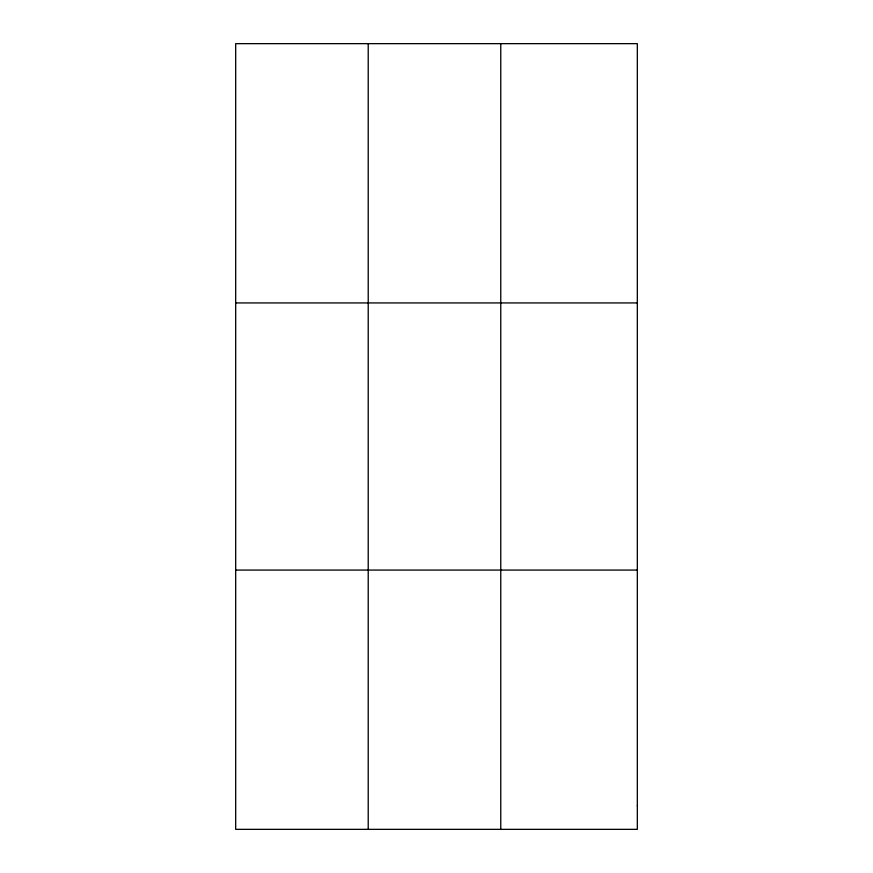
<?xml version="1.0" encoding="UTF-8"?>
<svg xmlns="http://www.w3.org/2000/svg" width="873" height="873" viewBox="0 0 873 873"><rect width="100%" height="100%" fill="white"/><g stroke="black" fill="none" stroke-linecap="round" stroke-linejoin="round"><path stroke-width="1.31" d="M368.22 43.65L368.22 829.35M500.764 43.65L500.764 829.35M235.677 302.931L637.323 302.931M235.677 570.069L637.323 570.069M637.323 805.779L637.323 829.35L235.677 829.35L235.677 43.65L637.323 43.65L637.323 805.779"/></g></svg>
